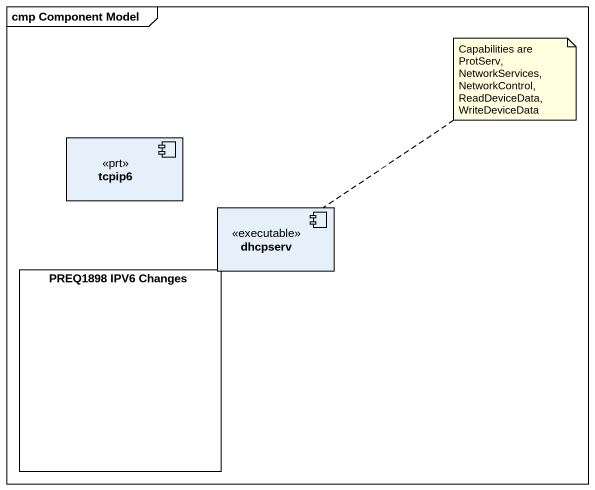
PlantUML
@startuml
mainframe cmp Component Model
component tcpip6 <<prt>>
component dhcpserv <<executable>>
rectangle "PREQ1898 IPV6 Changes" as PREQ1898_IPV6_Changes
note top of dhcpserv : Capabilities are ProtServ, NetworkServices, NetworkControl, ReadDeviceData, WriteDeviceData
@enduml
